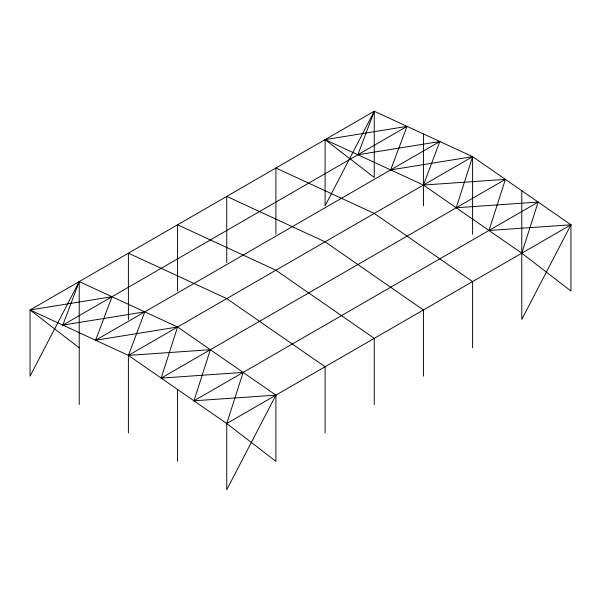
<?xml version="1.0" encoding="UTF-8"?>
<svg xmlns="http://www.w3.org/2000/svg" width="601" height="601" viewBox="0 0 601 601"><rect width="100%" height="100%" fill="white"/><g stroke="black" fill="none" stroke-linecap="round" stroke-linejoin="round"><path stroke-width="0.9" d="M79.219 347.814L30.05 309.966L112.004 296.714L95.612 340.241L177.565 326.997L275.912 395.135L226.742 489.762L226.742 423.525L243.135 372.417L161.181 378.097L177.565 326.997L79.219 281.576L30.05 376.203L30.05 309.966L374.258 111.238L472.604 156.658L570.95 224.797L570.95 291.034L521.781 253.186L423.435 185.048L325.088 139.627L325.088 205.865L374.258 111.238L374.258 177.475L325.088 139.627L407.042 126.375L390.65 169.91L472.604 156.658L472.604 234.255M79.219 404.593L79.219 281.576L62.835 325.103L144.788 311.859L128.396 355.386L226.742 423.525L275.912 461.373L275.912 395.135L193.958 400.807L210.35 349.707L128.396 355.386L30.05 309.966M374.258 111.238L357.865 154.765L439.819 141.52L423.435 185.048L505.388 179.368L488.996 230.468L570.95 224.797L521.781 319.424L521.781 190.727M521.781 253.186L538.165 202.079L456.212 207.758L472.604 156.658L128.396 355.386L128.396 432.983M62.835 325.103L407.042 126.375M95.612 340.241L439.819 141.52M161.181 378.097L505.388 179.368M193.958 400.807L538.165 202.079M226.742 423.525L570.95 224.797M472.604 347.814L472.604 281.576L374.258 213.438L275.912 168.017L275.912 234.255M423.435 133.948L423.435 205.865M423.435 376.203L423.435 309.966L325.088 241.827L226.742 196.407L226.742 262.645M374.258 404.593L374.258 338.355L275.912 270.217L177.565 224.797L177.565 291.034M325.088 432.983L325.088 366.745L226.742 298.607L128.396 253.186L128.396 319.424M177.565 389.456L177.565 461.373"/></g></svg>
